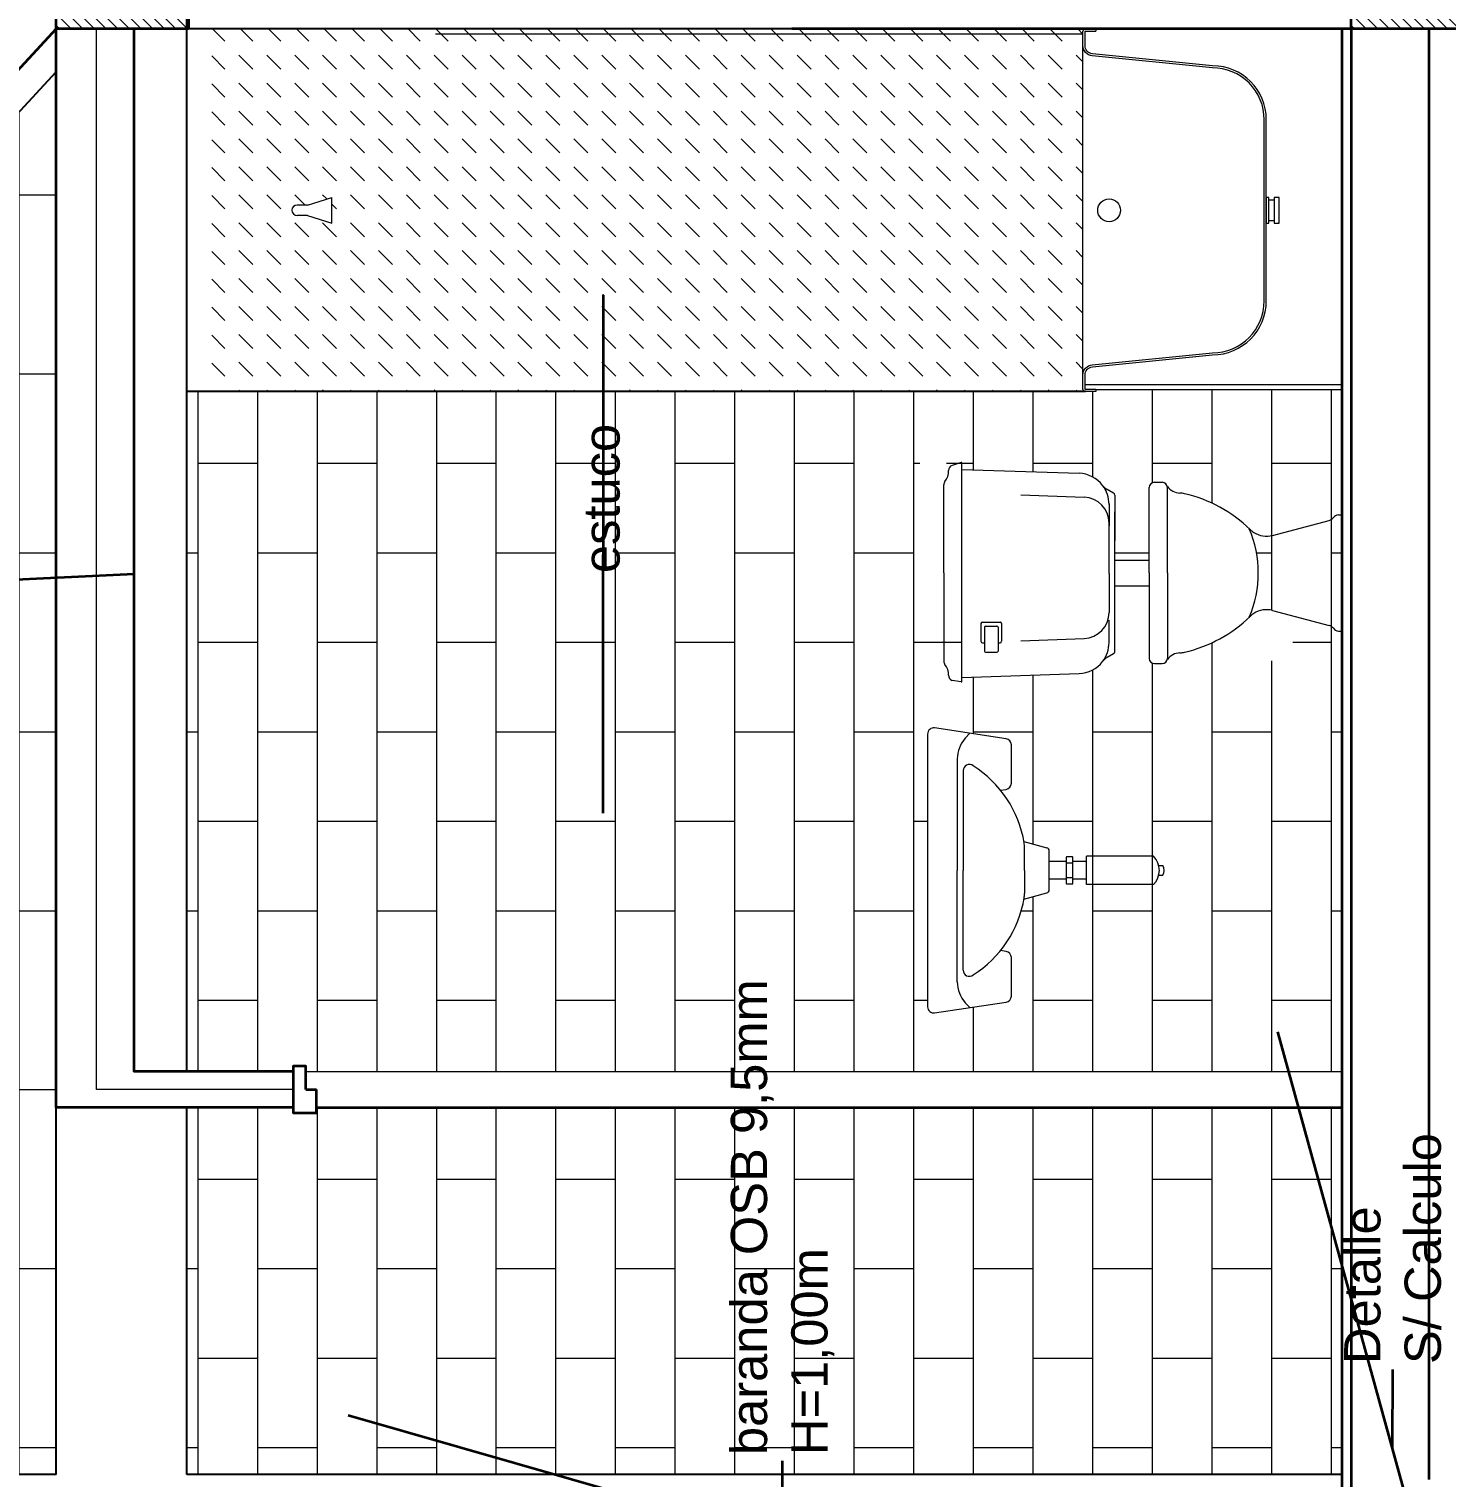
# Model space of a CAD drawing. Header units: metres. Extents: x 45 to 666, y -23 to 325.
# Drawn here: x 626.38 to 629.116, y 47.269 to 50.064 of the extents above; entities that cross this region are included whole.
import ezdxf

# ---------------------------------------------------------------- set-up
doc = ezdxf.new("R2010")
doc.units = ezdxf.units.M
doc.header["$LTSCALE"] = 5
doc.header["$MEASUREMENT"] = 0
doc.linetypes.add('HIDDEN', pattern=[0.375, 0.25, -0.125])
doc.layers.get('0').update_dxf_attribs({"color": 30})
doc.layers.get('DEFPOINTS').update_dxf_attribs({"color": 210})
for name, color, linetype, lineweight in [('A-ANNO-DIMS', 3, 'Continuous', 18), ('A-ANNO-NOTE', 7, 'Continuous', 35), ('A-ELEV-MBE1', 7, 'Continuous', 35), ('A-ELEV-MBE2', 4, 'Continuous', 25), ('A-ELEV-PATT', 8, 'Continuous', 18), ('A-FLOR-OVHD', 3, 'HIDDEN', 18), ('A-FURN', 8, 'Continuous', 18), ('A-GLAZ-FULL', 4, 'Continuous', 25), ('A-WALL-BATT', 8, 'BATTING', 18), ('A-WALL-FULL', 7, 'Continuous', 35), ('A-WALL-FULL-EXTR', 7, 'Continuous', 35), ('A-WALL-PATT', 8, 'Continuous', 18)]:
    doc.layers.add(name, color=color, linetype=linetype, lineweight=lineweight)
doc.styles.add('E-ARIAL', font='arial.ttf')
doc.styles.add('E-ROMANS', font='romans.shx', dxfattribs={"width": 0.8})
doc.linetypes.add('BATTING', pattern='A,0.0001,-0.1,[134,ltypeshp.shx,S=0.1,R=0,X=-0.1,Y=0],-0.2,[134,ltypeshp.shx,S=0.1,R=180,X=0.1,Y=0],-0.1', length=0.4001)
doc.dimstyles.new('E-0050_TICK_18', dxfattribs={"dimscale": 0.001, "dimtxt": 90, "dimasz": 90, "dimexe": 45, "dimexo": 30, "dimgap": 45, "dimtad": 0, "dimzin": 0, "dimdsep": 46, "dimtxsty": 'E-ROMANS', "dimblk": 'OBLIQUE', "dimcen": 45, "dimclrd": 256, "dimclre": 256, "dimclrt": 256, "dimadec": 0, "dimazin": 0, "dimtfac": 1, "dimtmove": 1, "dimatfit": 3, "dimldrblk": 'OPEN90', "dimfxl": 1, "dimtfill": 1, "dimtolj": 1, "dimtzin": 0, "dimarcsym": 0})
doc.dimstyles.new('E-0200_TICK_12', dxfattribs={"dimscale": 0.001, "dimtxt": 240, "dimasz": 240, "dimexe": 120, "dimexo": 80, "dimgap": 120, "dimtad": 0, "dimzin": 0, "dimdsep": 46, "dimtxsty": 'E-ROMANS', "dimblk": 'OBLIQUE', "dimcen": 120, "dimclrd": 256, "dimclre": 256, "dimclrt": 256, "dimadec": 0, "dimazin": 0, "dimtfac": 1, "dimtmove": 1, "dimatfit": 3, "dimldrblk": 'OPEN90', "dimfxl": 1, "dimtfill": 1, "dimtolj": 1, "dimtzin": 0, "dimlwd": -1, "dimarcsym": 0})

# ---------------------------------------------------------------- blocks, each defined once
blk = doc.blocks.new('WC-ELEV-FR')
for p, q in [((-0.7349807969731046, 0.2131457288123784), (-0.7527082729866379, 0.2074679541692603)), ((-0.733656472650182, -0.2091748598474226), (-0.733656472650182, 0.2121997828653548)), ((-0.733656472650182, -0.2019875384903571), (-0.733656472650182, 0.2050124615088862)), ((-0.733656472650182, 0.2000124615078676), (-0.5076237419052632, 0.1923503350408282)), ((-0.7686564726463985, 0), (-0.7686564726463985, 0.1702275926836592)), ((-0.3620000000009895, 0.1749999999992724), (-0.3470000000015716, 0.1749999999992724)), ((-0.619656472648785, 0.1510124615087989), (-0.4977348165411968, 0.1463231670422829)), ((-0.4411723173543578, 0.1543077757633), (-0.4532040771955508, 0.1611957987042842)), ((-0.4386564726446522, 0.1499685393682739), (-0.4386564726446522, 0.06289719236883684)), ((-0.3720000000030268, 0), (-0.3720000000030268, 0.1650000000008731)), ((-0.3369999999995343, 0), (-0.3369999999995343, 0.1650000000008731)), ((-0.4496564726505312, 0.1343598551975447), (-0.4496564726505312, 0.09098753849320929)), ((-0.4386564726446522, -0.0648722693513264), (-0.4386564726446522, 0.1176783753071504)), ((-0.006902026529132854, 0.1124999999992724), (0, 0.1124999999992724)), ((0, 0.1124999999992724), (0, -0.1124999999992724)), ((-0.4496564726505312, -0.0009875384930637665), (-0.4496564726505312, 0.09636010830945452)), ((-0.1338420529937139, 0.07235950790345669), (-0.0244626718267682, 0.1015605646171025)), ((-0.7686564726463985, 0), (-0.7686564726463985, -0.1702275926836592)), ((-0.4386564726446522, 0.02500000000145519), (-0.3720000000030268, 0.02500000000145519)), ((-0.3720000000030268, 0), (-0.3720000000030268, -0.1650000000008731)), ((-0.3369999999995343, 0), (-0.3369999999995343, -0.1650000000008731)), ((-0.4496564726505312, -0.0009875384930637665), (-0.4496564726505312, -0.07633518529473804)), ((-0.4386564726446522, -0.02500000000145519), (-0.3720000000030268, -0.02500000000145519)), ((-0.4386564726446522, -0.1519436163507635), (-0.4386564726446522, -0.0648722693513264)), ((-0.1338420529937139, -0.07235950790345669), (-0.0244626718267682, -0.1015605646171025)), ((-0.6969784796965541, -0.09780800668158918), (-0.6969784796965541, -0.1318080066848779)), ((-0.6939784796995809, -0.09480800668461598), (-0.6599784796999302, -0.09480800668461598)), ((-0.689978479698766, -0.1048080066830153), (-0.689978479698766, -0.1508080066814728)), ((-0.6879784796983586, -0.1028080066826078), (-0.6659784797011525, -0.1028080066826078)), ((-0.6639784797007451, -0.1048080066830153), (-0.6639784797007451, -0.1508080066814728)), ((-0.656978479702957, -0.09780800668158918), (-0.656978479702957, -0.1318080066848779)), ((-0.4496564726505312, -0.1343598551975447), (-0.4496564726505312, -0.09098753849320929)), ((-0.6939784796995809, -0.1348080066818511), (-0.689978479698766, -0.1348080066818511)), ((-0.6639784797007451, -0.1348080066818511), (-0.6599784796999302, -0.1348080066818511)), ((-0.619656472648785, -0.1309875384904444), (-0.4977348165411968, -0.1262982440275664)), ((-0.006902026529132854, -0.1124999999992724), (0, -0.1124999999992724)), ((-0.6879784796983586, -0.1528080066818802), (-0.6659784797011525, -0.1528080066818802)), ((-0.4411723173543578, -0.1562828527457896), (-0.4532040771955508, -0.1631708756904118)), ((-0.733656472650182, -0.2019875384903571), (-0.5076237419052632, -0.1943254120269557)), ((-0.3620000000009895, -0.1749999999992724), (-0.3470000000015716, -0.1749999999992724)), ((-0.7349807969731046, -0.2101208057944461), (-0.7527082729866379, -0.2074679541692603))]:
    blk.add_line(p, q)
for centre, radius, start, end in [((-0.7894046627770877, 0.1958117441026843), 0.03, 320.23771887775, 3.148197345738013), ((-0.749465029744897, 0.1980084947099385), 0.01, 108.9246444160513, 183.148197345738), ((-0.7346564726467477, 0.2121997828653548), 0.001, 0, 108.9246444160513), ((-0.7586564726443612, 0.1702275926836592), 0.01, 140.23771887775, 180), ((-0.5096564726482029, 0.1323847782150551), 0.06, 37.54648407477256, 88.0585136090858), ((-0.5096564726482029, 0.1323847782150551), 0.06, 0, 37.54648407477256), ((-0.4382991454549483, 0.1872312170780788), 0.03, 217.5464840747726, 240.2094349893767), ((-0.3620000000009895, 0.1650000000008731), 0.01, 90, 180), ((-0.3470000000015716, 0.1650000000008731), 0.01, 0, 90), ((-0.4996564726461656, 0.09636010830945452), 0.05, 0, 87.79740183823301), ((-0.4436564726493089, 0.1499685393682739), 0.005, 0, 60.20943498937668), ((-0.3114204377270653, 0.1859625934812357), 0.03180567591324478, 216.4625767724368, 267.4566357626084), ((-0.3150506057572784, 0.1042375025244837), 0.05, 76.81777795315121, 87.45663576260846), ((-0.3652431731243269, -0.1100586671964265), 0.2700957568359241, 45.94875922028158, 76.81777795315121), ((-0.00416074651730014, 0.0968987592641497), 0.01584024395836102, 99.96566207506353, 141.605016234563), ((-0.380102658578835, 0), 0.2186319384092, 337.0087269674057, 22.99127303259435), ((-0.1426801411726046, 0.1199999999989814), 0.05, 225.9487592202816, 236.3710829932891), ((-0.02833172097598435, 0.1160529922490241), 0.015, 284.9476630166399, 321.6050162345608), ((-0.1454492004268104, 0.1158367908028595), 0.045, 236.3710829932891, 284.9476630166399), ((-0.4996564726461656, -0.07633518529473804), 0.05, 272.2025981617653, 0), ((-0.1426801411726046, -0.1199999999989814), 0.05, 123.6289170067109, 134.0512407797184), ((-0.1454492004268104, -0.1158367908028595), 0.045, 75.05233698335806, 123.6289170067109), ((-0.6939784796995809, -0.09780800668158918), 0.003, 90, 180), ((-0.6879784796983586, -0.1048080066830153), 0.002, 90, 180), ((-0.6659784797011525, -0.1048080066830153), 0.002, 0, 90), ((-0.6599784796999302, -0.09780800668158918), 0.003, 0, 90), ((-0.3652431731243269, 0.1100586671964265), 0.2700957568359241, 283.1822220468488, 314.0512407797184), ((-0.02833172097598435, -0.1160529922490241), 0.015, 38.39498376544052, 75.05233698335806), ((-0.00416074651730014, -0.0968987592641497), 0.01584024395836102, 218.3949837654393, 260.0343379249348), ((-0.6939784796995809, -0.1318080066848779), 0.003, 180, 270), ((-0.6599784796999302, -0.1318080066848779), 0.003, 270, 0), ((-0.5096564726482029, -0.1343598551975447), 0.06, 322.4535159252275, 0), ((-0.6879784796983586, -0.1508080066814728), 0.002, 180, 270), ((-0.6659784797011525, -0.1508080066814728), 0.002, 270, 0), ((-0.4382991454549483, -0.1892062940642063), 0.03, 119.7905650106233, 142.4535159252274), ((-0.4436564726493089, -0.1519436163507635), 0.005, 299.7905650106233, 0), ((-0.3620000000009895, -0.1650000000008731), 0.01, 180, 270), ((-0.3470000000015716, -0.1650000000008731), 0.01, 270, 0), ((-0.3114204377270653, -0.1859625934812357), 0.03180567591324478, 92.54336423738992, 143.5374232275632), ((-0.3150506057572784, -0.1042375025244837), 0.05, 272.5433642373899, 283.1822220468488), ((-0.7586564726443612, -0.1702275926836592), 0.01, 180, 219.76228112225), ((-0.7894046627770877, -0.1958117441026843), 0.03, 356.851802654262, 39.76228112225001), ((-0.5096564726482029, -0.1343598551975447), 0.06, 271.9414863909142, 322.4535159252275), ((-0.749465029744897, -0.1980084947099385), 0.01, 176.851802654262, 251.0753555839487), ((-0.7346564726467477, -0.2091748598474226), 0.001, 251.0753555839487, 0)]:
    blk.add_arc(centre, radius, start, end)
blk = doc.blocks.new('TINA-CORTE TRANSV')
for p, q in [((-0.5000000000000853, -0.6680997512422948), (-0.5000000000000284, -0.03190024875814856)), ((-0.1409999999999911, -0.330000000000183), (-0.1309999999999434, -0.330000000000183)), ((-0.1409999999999911, -0.3700000000001467), (-0.1309999999999434, -0.3700000000001467))]:
    blk.add_line(p, q)
at = {"ltscale": 0.1}
for p, q in [((-1.997309357896285, -0.3400000000001455), (-1.950000000000017, -0.3251172979186947)), ((-1.950000000000017, -0.3748827020816066), (-1.950000000000017, -0.3251172979186947)), ((-1.997309357896285, -0.3400000000001455), (-2.017235829963141, -0.3400000000001455)), ((-1.997309357896285, -0.3600000000001558), (-2.017235829963141, -0.3600000000001558)), ((-1.997309357896285, -0.3600000000001558), (-1.950000000000017, -0.3748827020816066))]:
    blk.add_line(p, q, dxfattribs=at)
for points in [[(-0.4750000000000512, -0.7000000000000739), (-0.4950000000000898, -0.7000000000000739, -0.4142135623732615), (-0.5000000000000853, -0.6950000000000784), (-0.5000000000000853, -0.6680997512422948, -0.3853135861199752), (-0.4819900743804908, -0.6481990074380803), (-0.25, -0.6250000000001421, 0.414213562373095), (-0.1500000000000057, -0.5250000000001194), (-0.1500000000000341, -0.1750000000002103, 0.4142135623732686), (-0.2500000000000853, -0.07500000000018758), (-0.481990074380434, -0.05180099256224935, -0.3853135861203281), (-0.5000000000000284, -0.03190024875803488), (-0.5000000000000284, -0.005000000000023874, -0.414213562373095), (-0.495000000000033, -2.842170943040401e-14), (-0.4750000000000227, -2.842170943040401e-14)], [(-0.4750000000000512, -0.6960000000001685), (-0.4950000000000614, -0.6960000000001685, -0.4142135623841501), (-0.4960000000002083, -0.6949999999999648), (-0.4960000000000662, -0.6680997512422948, -0.3853135861185397), (-0.4815920595044076, -0.6521791561989687), (-0.2497985463816974, -0.6289998048867176, 0.4136463257675917), (-0.146000000000015, -0.5250000000001194), (-0.146000000000015, -0.1750000000002103, 0.4136463257698497), (-0.2497985463824648, -0.07100019511361211), (-0.4815920595043508, -0.04782084380147467, -0.3853135861213182), (-0.4959999999999809, -0.03190024875803488), (-0.4960000000000093, -0.005000000000137561, -0.414213562367501), (-0.495000000000033, -0.004000000000161208), (-0.4750000000000227, -0.003999999999933834)]]:
    blk.add_lwpolyline(points, format="xyb")
for points in [[(-0.4750000000000227, -2.842170943040401e-14), (-0.4750000000000227, -0.003999999999933834)], [(-0.4960000000001514, -0.6860000000001776), (-2.842170943040401e-14, -0.6860000000001776)], [(-0.4750000000000512, -0.6960000000001685), (-2.842170943040401e-14, -0.6960000000001685)], [(-0.4750000000000512, -0.6960000000001685), (-0.4750000000000512, -0.7000000000000739)]]:
    blk.add_lwpolyline(points)
for points in [[(-0.1409999999999911, -0.3750000000001421), (-0.1409999999999911, -0.3250000000001876), (-0.146000000000015, -0.3250000000001876), (-0.146000000000015, -0.3750000000001421)], [(-0.1209999999998956, -0.3750000000001421), (-0.1209999999998956, -0.3250000000001876), (-0.1309999999999434, -0.3250000000001876), (-0.1309999999999434, -0.3750000000001421)]]:
    blk.add_lwpolyline(points, close=True)
blk.add_circle((-0.4494541519231348, -0.3500000000001648), 0.02196894724522735)
blk.add_arc((-2.01723582996317, -0.3500000000001364), 0.01000000000000001, 90, 270, dxfattribs=at)
blk = doc.blocks.new('_Oblique')
at = {"color": 0, "linetype": 'ByBlock', "lineweight": -2}
blk.add_line((-0.5, -0.5), (0.5, 0.5), dxfattribs=at)
blk = doc.blocks.new('*D592')
at = {"layer": 'A-ANNO-DIMS', "lineweight": -2, "transparency": 16777216}
for p, q in [((623.432925591234, 47.42649542217545), (623.432925591234, 51.54701347637889)), ((626.432925591234, 50.24420519101443), (626.432925591234, 51.54701347637889)), ((623.432925591234, 51.50201347637889), (624.7782113055198, 51.50201347637889)), ((626.432925591234, 51.50201347637889), (625.0876398769483, 51.50201347637889))]:
    blk.add_line(p, q, dxfattribs=at)
at = {"layer": 'DEFPOINTS', "color": 0, "transparency": 16777216}
for p in [(623.432925591234, 51.50201347637889), (626.432925591234, 50.21420519101443), (623.432925591234, 47.39649542217545)]:
    blk.add_point(p, dxfattribs=at)
at = {"layer": 'A-ANNO-DIMS', "lineweight": -2, "transparency": 16777216, "xscale": 0.09, "yscale": 0.09, "zscale": 0.09, "rotation": 180}
blk.add_blockref('_Oblique', (623.432925591234, 51.50201347637889), dxfattribs=at)
at = {"layer": 'A-ANNO-DIMS', "lineweight": -2, "transparency": 16777216, "xscale": 0.09, "yscale": 0.09, "zscale": 0.09}
blk.add_blockref('_Oblique', (626.432925591234, 51.50201347637889), dxfattribs=at)
at = {"layer": 'A-ANNO-DIMS', "transparency": 16777216, "insert": (624.932925591234, 51.50201347637889), "char_height": 0.09, "attachment_point": 5, "style": 'E-ROMANS', "bg_fill": 3, "box_fill_scale": 1.25, "bg_fill_color": 256, "bg_fill_true_color": 13158600, "bg_fill_transparency": 0}
blk.add_mtext('\\A1;3.00', dxfattribs=at)
blk = doc.blocks.new('_Open90')
at = {"color": 0, "linetype": 'ByBlock', "lineweight": -2}
for p, q in [((-0.5, 0.5), (0, 0)), ((0, 0), (-1, 0)), ((0, 0), (-0.5, -0.5))]:
    blk.add_line(p, q, dxfattribs=at)
blk = doc.blocks.new('LO-ELEV-FR')
for p, q in [((0.07290424032160558, 0.2552792234881593), (0.08154349716465958, 0.2647595320781164)), ((0.05735997064059006, 0.2151439013352245), (0.05735997064059006, 0)), ((0.06870116786990366, 0.1925230704141399), (0.06870116786990366, 0)), ((0.1861308911912829, 0.05559960445989987), (0.2304855200543727, 0.04353825801499056)), ((0.1870670925865738, 0), (0.1870670925865738, 0.04484034904001533)), ((0.2348806401901129, -0.03778837109766187), (0.2348806401901129, 0.03778837109766187)), ((0.05735997064059006, -0.2151999652982326), (0.05735997064059006, 0)), ((0.06870116786990366, -0.1925791343771479), (0.06870116786990366, 0)), ((0.1870670925865738, 0), (0.1870670925865738, -0.0448403490422038)), ((0.2678218597487216, 0.01689331559285279), (0.2349022495914426, 0.01689331559285279)), ((0.2678218597487216, 0.01455983433106667), (0.2805710558992587, 0.01455983433106667)), ((0.3065703038104459, 0.01689331559285279), (0.2805710558992587, 0.01689331559285279)), ((0.3068139031865087, -0.0273976936235556), (0.3068139031865087, 0.02724487511702023)), ((0.4363553754689633, 0.02724487511702023), (0.3068139031865087, 0.02724487511702023)), ((0.4463716800336215, 0.00915044606327342), (0.4539500024535243, 0.00915044606327342)), ((0.2678218597487216, -0.01712380778701572), (0.2348806401901129, -0.01712380778701572)), ((0.2678218597487216, -0.01359603202669746), (0.2805710558992587, -0.01359603202669746)), ((0.3065703038104459, -0.01712380778701572), (0.2805710558992587, -0.01712380778701572)), ((0.4363553754689633, -0.0273976936235556), (0.3068139031865087, -0.0273976936235556)), ((0.4463716800336215, -0.009303264569780367), (0.4539500024535243, -0.009303264569780367)), ((0.1861308911912829, -0.05559960445989987), (0.2304855200543727, -0.04353825801499056)), ((0.07290424032160558, -0.2553352874511674), (0.08154349716465958, -0.2648155960411245))]:
    blk.add_line(p, q)
blk.add_lwpolyline([(0.1407764220591736, 0.1548383748471096), (0.1516093906210756, 0.1564718740839197, 0.3710276881170136), (0.1617498343087505, 0.1682560276889689), (0.1617498343044019, 0.2424101688697107, 0.3710276881170091), (0.1516093906210756, 0.2541943224747598), (0.01369429982705128, 0.2749904869121593, 0.458759744485412), (0, 0.2632063333071102), (0, 0), (0, -0.2632623972701182, 0.458759744485412), (0.01369429982705128, -0.2750465508751674), (0.1516093906210756, -0.2542503864377679, 0.3710276881170091), (0.1617498343044019, -0.2424662328327187), (0.1617498343087505, -0.1683120916519769, 0.3710276881170136), (0.1516093906210756, -0.1565279380469278), (0.1407605835632264, -0.1548920505292948)], format="xyb")
blk.add_lwpolyline([(0.2687752494910569, -0.0260995086391631), (0.2796176661613003, -0.0260995086391631, 0.4142135623730992), (0.2805710559036072, -0.0251461188990163), (0.2805710559036072, 0.02499330039250935, 0.4142135623730951), (0.2796176661613003, 0.02594669013265616), (0.2687752494910569, 0.02594669013265616, 0.4142135623730938), (0.2678218597487216, 0.02499330039250935), (0.2678218597487216, -0.0251461188990163, 0.4142135623730951)], format="xyb", close=True)
for centre, radius, start, end in [((0.1169468294143883, 0.2151439013352245), 0.05958685877465811, 137.6575776511887, 180), ((0.08061853962726673, 0.1925230704141399), 0.01191737175493162, 51.10479705191452, 180), ((-0.0290166831082268, 0.0174040906453925), 0.2184442286635785, 9.398922269887457, 57.57830022797931), ((0.1274802338127756, 0.04484034904001533), 0.05958685877465811, 0, 7.94602932761225), ((0.2289219543114598, 0.03778837109766187), 0.005958685877465812, 0, 74.78741713145726), ((0.4083514664566223, -7.640925434770907e-05), 0.03912379710069025, 315.7069026605264, 44.29309733947355), ((0.4409549339380021, -7.640925434770907e-05), 0.01593758654284548, 324.6242026498575, 35.37579735014251), ((-0.02912716864627773, -0.01740051735725245), 0.2185538149856852, 302.4377672920173, 350.604883694484), ((0.1274802338127756, -0.0448403490422038), 0.05958685877465811, 352.0539706723878, 0), ((0.2289219543114598, -0.03778837109766187), 0.005958685877465812, 285.2125828685412, 0), ((0.08061853962726673, -0.1925791343771479), 0.01191737175493162, 180, 308.8952029480855), ((0.1169468294143883, -0.2151999652982326), 0.05958685877465811, 180, 222.3424223488113)]:
    blk.add_arc(centre, radius, start, end)

msp = doc.modelspace()

# ---------------------------------------------------------------- hatches: boundary and pattern name
at = {"layer": 'A-ELEV-PATT'}
h = msp.add_hatch(dxfattribs=at)
h.set_pattern_fill('DASH', color=256, scale=0.012, angle=44.99999999999997, style=0)
h.set_pattern_definition([(134.9999999999999, (524.8145778607502, -0.3388329281652034), (-0.05388153672641492, 4.30596502892825e-17), [0.0381, -0.0381])])
h.paths.add_polyline_path([(626.7329255912341, 50.06420519101442), (626.7329255912341, 49.36420519101438), (628.4149255912339, 49.36420519101435), (628.4149255912339, 49.39610543977213), (628.414925591234, 50.03230494225627), (628.414925591234, 50.06420519101439)])
h.paths.add_polyline_path([(626.9649255912341, 49.73908789309573), (626.9649255912341, 49.68932248893285), (626.9176162333378, 49.70420519101427), (626.8976897612708, 49.70420519101427, -1), (626.8976897612708, 49.72420519101428), (626.9176162333379, 49.72420519101428)], flags=16)
h = msp.add_hatch(dxfattribs=at)
h.set_pattern_fill('AR-BRSTD', color=256, scale=0.0017, style=0)
h.set_pattern_definition([(90.00000000000124, (0, 0), (-0.11516106, -2.473325182543993e-15), []), (180.0000000000012, (0, 0), (-0.1151610599999963, -0.1727200000000025), [0.11516106, -0.11516106])])
h.paths.add_polyline_path([(631.3685199637931, 49.33420519101606), (631.3685199637929, 48.66420519101604), (631.4329255912343, 48.66420519101604), (631.4329255912342, 49.33420519101605)], flags=17)
h.paths.add_polyline_path([(631.3685199637931, 48.63420519101605), (631.368519963793, 47.89420519101608), (631.432925591234, 47.89420519101608), (631.4329255912339, 48.63420519101602)], flags=17)
h.paths.add_polyline_path([(626.9349255912341, 47.98220519101448), (626.9349255912339, 47.97220519101444), (626.889925591234, 47.97220519101442), (626.889925591234, 47.98220519101448), (626.684925591234, 47.98220519101447), (626.684925591234, 47.88920519101445), (628.9149255912339, 47.88920519101447), (628.914925591234, 47.98220519101452)])
h.paths.add_polyline_path([(626.6849255912343, 49.36420519101441), (626.6849255912342, 48.05220519101439), (626.8899255912341, 48.05220519101442), (626.889925591234, 48.06220519101447), (626.914925591234, 48.06220519096262), (626.9149255912341, 48.05220519101442), (628.9149255912341, 48.05220519101446), (628.9149255912341, 48.90170519101598), (628.9080235647048, 48.90170519101598, -0.1837118492831957), (628.8983500877974, 48.90746838624919, 0.1631764048777167), (628.8903583026428, 48.91267215223793, -0.001802961640025391), (628.8904629194031, 48.91264462639921), (628.7810835382402, 48.94184568311179, 0.2125617467533029), (628.7449324221352, 48.93608568539882, -0.2125617467724382), (628.7810835382434, 48.94184568311095), (628.8904629194071, 48.91264462639815, -0.1613259808456599), (628.8983500877932, 48.9074683862515, 0.183711849141872), (628.9080235646898, 48.90170519101598), (628.9149255912341, 48.90170519101598), (628.9149255912341, 49.12670519101452), (628.9080235647048, 49.12670519101452, 0.1854764050012435), (628.8982832265802, 49.1208570286323, -0.1854764047779408), (628.9080235646899, 49.12670519101452), (628.914925591234, 49.12670519101451), (628.9149255912341, 49.36820519101426), (628.4399255912339, 49.36820519101425), (628.4399255912339, 49.36420519101435), (628.4199255912339, 49.36420519101435)])
h.paths.add_polyline_path([(628.5688755936898, 48.43080040413039, 0.3189080054269862), (628.5688755936875, 48.4492541147643), (628.5612972712687, 48.4492541147643, -0.1196055952407635), (628.5612972712693, 48.43080040413125)], flags=16)
h.paths.add_polyline_path([(628.1149255912339, 48.44010366870103), (628.1149255912339, 48.70331000200814, -0.4587597444854119), (628.128619891061, 48.71509415561319), (628.266534981855, 48.69429799117579, -0.3710276881170091), (628.2766754255383, 48.68251383757074), (628.2766754255426, 48.60835969639, -0.3710276881170136), (628.266534981855, 48.59657554278495), (628.2557020132931, 48.59494204354814, -0.1268266999545168), (628.3009844459332, 48.49572286203156), (628.3454111112883, 48.48364192671602, -0.3384201335151797), (628.349806231424, 48.47789203979869), (628.349806231424, 48.45699698429387), (628.3827474509825, 48.45699698429387), (628.3827474509828, 48.4660503588337), (628.3954966471375, 48.46605035883368), (628.3954966471375, 48.45699698429389), (628.4217394944204, 48.45699698429389), (628.4217394944205, 48.42297986091401), (628.3954966471374, 48.422979860914), (628.3954966471376, 48.41400416006187), (628.3827474509825, 48.41400416006186), (628.3827474509824, 48.422979860914), (628.349806231424, 48.422979860914), (628.349806231424, 48.40231529760337, -0.3384201335151805), (628.3454111112883, 48.39656541068604), (628.3009846368778, 48.38448452729404, -0.126827683681375), (628.2556861747971, 48.28521161817174), (628.266534981855, 48.2835757306541, -0.3710276881170136), (628.2766754255426, 48.27179157704905), (628.2766754255383, 48.19763743586831, -0.3710276881170091), (628.266534981855, 48.18585328226326), (628.128619891061, 48.16505711782586, -0.4587597444854119), (628.1149255912339, 48.17684127143091)], flags=16)
h.paths.add_polyline_path([(628.1722855618746, 48.22490370340281), (628.1722855618746, 48.44010366870103), (628.1722855618746, 48.65524757003625, -0.1868848966564153), (628.1878298315519, 48.69538289218914, 0.1868848966563228), (628.1722855618746, 48.65524757003627), (628.1722855618746, 48.44010366870103), (628.1722855618746, 48.22490370340279, 0.1873085368859194), (628.1878956020568, 48.18469632640301, -0.1873085368859811)], flags=0)
h.paths.add_polyline_path([(628.1836267591038, 48.24752453432389), (628.1836267591038, 48.44010366870103), (628.1836267591038, 48.63262673911517, -0.630313895139845), (628.2030270235304, 48.64190197856472, 0.6303138951396366), (628.1836267591038, 48.63262673911517), (628.1836267591038, 48.44010366870103), (628.1836267591038, 48.24752453432388, 0.6386689450945244), (628.2032458859711, 48.23843021094217, -0.6386689450947343)], flags=0)
h.paths.add_polyline_path([(628.3014205740462, 48.38702601796707, 0.03468499277042952), (628.3019926838206, 48.39526331965882), (628.3019926838206, 48.44010366870103), (628.3019926838206, 48.48494401774104, 0.03470229735520682), (628.3014200044183, 48.49318539940514, -0.03470229735520682), (628.3019926838206, 48.48494401774104), (628.3019926838206, 48.44010366870103), (628.3019926838206, 48.39526331965882, -0.03468499277042952)], flags=0)
h.paths.add_polyline_path([(628.180302321757, 48.80403088254511), (628.1799447942702, 48.80408438521937, 0.0911276546744933)], flags=16)
h.paths.add_polyline_path([(628.155475653231, 48.81674588395696, 0.1573466143468252), (628.1507889319168, 48.83456527430315, -0.1573466143434722), (628.1554756532313, 48.81674588395744, 0.3356803113865404), (628.1622173182473, 48.80673723684599), (628.1803023217574, 48.8040308825451, 10.97361719627532), (628.17994479427, 48.80408438521943), (628.1622173182473, 48.80673723684599, -0.3356803113794138)], flags=16)
h.paths.add_polyline_path([(628.155475653231, 48.81674588395696, 0.1303834456761403), (628.1523535534491, 48.83181023624618, -0.1303834456720916), (628.1554756532312, 48.81674588395748, 0.3513689142955857), (628.1627531057202, 48.80657018690368, -0.3513689142851593)], flags=0)
h.paths.add_polyline_path([(628.6020937606348, 49.16839343964867, -0.2262496486148124), (628.5779255912345, 49.18126574719232), (628.5779255912345, 49.01420519101521), (628.5779255912345, 48.84714463483811, -0.2262496486107132), (628.6020937606347, 48.86001694238101, 0.04642369284030927), (628.6112715064872, 48.86128381735401, 3.038861123517114e-05), (628.611277424144, 48.86128520301146, 0.1336865116768267), (628.736083330317, 48.9287992379118, 0.2033996474015999), (628.736083330317, 49.09961114411882, 0.133686511680053), (628.6112774241419, 49.16712517902233, 0.04702395610387934), (628.6019801535995, 49.16839835655377, -0.0005685671200318658)], flags=16)
h.paths.add_polyline_path([(628.7374806541956, 49.09826901191278), (628.7374801054631, 49.09826954276679, 3.817437996602957e-06)], flags=16)
h.paths.add_polyline_path([(628.8978050100388, 49.12029272568245, 0.005757754005661061), (628.8980315286746, 49.12055354674618, 30.54039020944072), (628.8966666616296, 49.11914337899317, 0.006966949797012037), (628.8969724507062, 49.1194283601872, 63.20940486116329), (628.8962668647109, 49.11879375225724, 0.03584174906991051)], flags=16)
h.paths.add_polyline_path([(628.7374806551006, 48.93014137099318, 1412580.642645826), (628.7374807568611, 48.93014146943637, 0.01027162747466399), (628.7360340647886, 48.92868323595017, 0.0001441120060684542), (628.7360833303171, 48.92879923791164, 0.001793334870013594)], flags=17)
h.paths.add_polyline_path([(628.4617215140385, 48.8510343153248, 0.1031338858538251), (628.4525594661386, 48.84290924287139, -0.1031338858538251), (628.4617215140385, 48.8510343153248), (628.4737532738797, 48.85792233826942, 0.2689288750225202), (628.4762691185847, 48.86226157466197, -0.2689288752769895), (628.4737532738756, 48.85792233826704)], flags=0)
h.paths.add_polyline_path([(628.1485820710575, 49.19082882155367, 0.1874364198299458), (628.1554875688607, 49.21143131233278, 235.5027719260604), (628.1555072683167, 49.21092215432351, 132.5506666107844), (628.1555209284569, 49.21001699472252, 605077.5283773105), (628.1555209284566, 49.21001679640082, 1.155980910999262e-06), (628.1555209284569, 49.21001693511853, 0.01373746636592835), (628.1554756532312, 49.21166449807342, -0.3470351496421558), (628.1626046963144, 49.22179721503877), (628.1799447942609, 49.22735091982759, -0.5146178950293949), (628.1812691185838, 49.22640497388056), (628.1812691185838, 49.21421765252308), (628.4073018493287, 49.20655552605604, -0.2240397835619984), (628.4528406700463, 49.18315426180705, 0.1063172307197582), (628.462459803402, 49.17499200899327, -0.007033683289766106), (628.4617215140456, 49.17540098971536), (628.4762691185894, 49.1670726790479), (628.4762691185894, 49.07710238338404), (628.4762691185895, 49.03920519101667), (628.542925591231, 49.03920519101667), (628.542925591231, 49.17920519101608, -0.4142135623262697), (628.552925591231, 49.18920519101448), (628.5679255912324, 49.18920519101448, -0.3420888769599402), (628.577608856294, 49.18170206460896, 0.004238001895906438), (628.5779255912344, 49.18126574719221), (628.5779255912344, 49.01420519101525), (628.5779255912344, 48.84714463483815, -0.2262496486107132), (628.6020937606346, 48.86001694238105, 0.04642369284030927), (628.6112715064871, 48.86128381735405, -0.04642369283721108), (628.6020937606351, 48.86001694238226, 0.2307088648812566), (628.5776088562945, 48.84670831742215, -0.3420888769908814), (628.5679255912324, 48.83920519101594), (628.552925591233, 48.83920519101594, -0.4142135623862062), (628.542925591231, 48.84920519101433), (628.542925591231, 48.98920519101376), (628.4762691185895, 48.98920519101376), (628.4762691185894, 48.94933292166388), (628.4762691185894, 48.85936262600082), (628.4617215140383, 48.85103431532484, 0.09719400622044866), (628.4529873987883, 48.84347037381084, 0.000711908779176019), (628.4529348946869, 48.84340298364004, 761.6588788405263), (628.453031873543, 48.84352714999893, 986.8908663741083), (628.4531071645907, 48.8436226294555, 2473.888039383269), (628.45313730781, 48.84366063313718, 57.72564769219672), (628.4544856356973, 48.84524203230444, 0.02133944915145728), (628.4528406700487, 48.84328104323944, 0.1653090288457355), (628.4652691185858, 48.87984533581309, -0.1653090288430958), (628.4528406700463, 48.84328104324087, -0.2240397835700434), (628.4073018493287, 48.81987977898825), (628.1812691185838, 48.81221765252484), (628.1812691185838, 49.21921765252409), (628.1812691185838, 49.22640497388056, 0.5018214386083318), (628.1799835319819, 49.22736332678554), (628.1622173182474, 49.22167314518447, 0.3204656376826538), (628.1554605614891, 49.21221366453171), (628.1554605614891, 49.21221364514289, 684829.7972716966), (628.1554605614891, 49.21221370355156), (628.1554605614891, 49.21221368572466, 0.01373746637310386), (628.1554756532312, 49.21166449807275, -0.1894512710278174), (628.1485820710532, 49.19082882155361, 0.1752576822643714), (628.1462691185897, 49.18443278370414, -0.175257682306275)], flags=16)
h.paths.add_polyline_path([(628.1462691185876, 48.84397759833155), (628.1462691185876, 49.01420519101521), (628.1462691185876, 49.18443278369887, -0.1752576824611977), (628.1485820710575, 49.19082882155367, 0.1752576824611977), (628.1462691185876, 49.18443278369887), (628.1462691185876, 49.01420519101521), (628.1462691185876, 48.84397759833155, 0.1809476281360621), (628.1487250264006, 48.83741355437662, -0.1809476281360621)], flags=16)
h.paths.add_polyline_path([(628.5429255912309, 49.17920519101612, -0.4142135623262697), (628.5529255912309, 49.18920519101452), (628.5679255912323, 49.18920519101452, -0.4142135623262695), (628.5779255912323, 49.17920519101612, 0.4142135623262695), (628.5679255912323, 49.18920519101452), (628.5529255912329, 49.18920519101452, 0.4142135623862062)], flags=0)
h.paths.add_polyline_path([(628.4528406700462, 49.1831542618071, 0.08945931777634479), (628.4607264775774, 49.17599645897402, 225.022220751065), (628.4602767952604, 49.17628309960467, 0.006056598208729806), (628.4608908997382, 49.17589443105938, 0.007970652273078532), (628.4617130859958, 49.17540581647531, 8.093613449575358e-05), (628.4617215140383, 49.17540098971953), (628.4762691185891, 49.16707267904803), (628.4762691185892, 49.07710238338409), (628.4762691185892, 49.03920519101671), (628.5429255912309, 49.03920519101671), (628.5429255912309, 49.01420519101525), (628.5429255912309, 48.84920519101438, 0.4142132714111085), (628.5529255812968, 48.83920519101438, -0.4142132714111082), (628.5429255912309, 48.84920519101438), (628.5429255912309, 48.9892051910138), (628.4762691185892, 48.9892051910138), (628.4762691185892, 48.94933292166392), (628.4762691185892, 48.86226157466449, -0.2689288754918953), (628.4737532738743, 48.85792233826891, 0.2689288754903715), (628.4762691185892, 48.86226157466446), (628.4762691185892, 48.94933292166392), (628.4762691185892, 49.1318835663224), (628.4762691185892, 49.16417373038352, 0.2687369453290897), (628.4737563800275, 49.1685111870709, 0.000178996230263693), (628.4737532738377, 49.1685129668025), (628.4617215140383, 49.17540098971953, -0.09920935839369358), (628.4528406700491, 49.18315426180348, -0.1653090288386025), (628.4652691185835, 49.14658996923057), (628.4652691185835, 49.10519272950842), (628.4652691185835, 49.01321765252214), (628.4652691185835, 48.93787000572047, -0.4029982895550291), (628.4171907746929, 48.88790694698891, 0.4029982895550291), (628.4652691185835, 48.93787000572047), (628.4652691185835, 49.01321765252214), (628.4652691185835, 49.11056529932466, 0.4031818663377486), (628.4171592140444, 49.16052956194471, -0.403181866337542), (628.4652691185835, 49.1105652993247), (628.4652691185835, 49.1465899692303, 0.1654081306861088), (628.4528265579298, 49.18317261488423, -9.646416266841406e-05)], flags=0)
h.paths.add_polyline_path([(628.1812691185837, 49.22640497388061, 0.5018214386083318), (628.1799835319817, 49.22736332678559), (628.1799447943392, 49.22735091985273, -0.5146178682408933), (628.1812691185837, 49.22640497388061), (628.1812691185837, 49.21421765252312), (628.4073018493286, 49.20655552605608, -0.2240397835619984), (628.4528406700462, 49.1831542618071, 0.2240397835619984), (628.4073018493286, 49.20655552605608), (628.1812691185837, 49.21421765252312), (628.1812691185837, 48.81221765252489), (628.4073018493286, 48.81987977898829, 0.214044019604737), (628.4514113792281, 48.84149312880407, -0.214044019604737), (628.4073018493286, 48.81987977898829), (628.1812691185837, 48.81221765252489), (628.1812691185837, 49.21921765252414)], flags=0)
h.paths.add_polyline_path([(628.2249471115352, 48.87939718433336), (628.2179471115373, 48.87939718433336), (628.2179471115375, 48.91939718433059), (628.257947111531, 48.91939718433059), (628.257947111531, 48.87939718433336), (628.2509471115333, 48.87939718433336), (628.2509471115334, 48.86139718433333), (628.2249471115352, 48.86139718433333)], flags=0)
h.paths.add_polyline_path([(628.2249471115357, 48.86339718433373, 0.312633420527981), (628.2262448646525, 48.86152452597859, -0.312633420527981)], flags=0)
h.paths.add_polyline_path([(628.2179471115344, 48.88239718433033, 0.3126334205229777), (628.2198937412096, 48.87958819679763, 0.08993396314803215), (628.2209471115342, 48.87939718433037, -0.4142135623467341)], flags=0)
h.paths.add_polyline_path([(628.2489471115329, 48.86139718433373, 11.1192697932285), (628.2482448646497, 48.86152452597859, 74.5670633103244), (628.2481454738647, 48.86156486966397, 0.04188331313779219), (628.2484620472951, 48.86145689758039, 18.27396358299437), (628.2480526843417, 48.86160832995179, 0.0128099924945905), (628.2481454738648, 48.86156486966392, 0.5408636542583796), (628.2509471115327, 48.86339718433377, -0.4142135623616488)], flags=0)
h.paths.add_polyline_path([(628.2209471115344, 48.91939718433362, 0.4142135623862757), (628.2179471115343, 48.9163971843336, -0.4142135623793385), (628.2209471115343, 48.91939718433366, 0.4142116226053595), (628.2179471115345, 48.91639720420186, -0.4142116226122965)], flags=0)
h.paths.add_polyline_path([(628.2249471115356, 48.90939718433224, -0.414213562426164), (628.2269471115355, 48.9113971843326), (628.2489471115329, 48.9113971843326, -0.414213562409515), (628.2509471115327, 48.90939718433224, 0.4326160500519582), (628.2488223549605, 48.91139328948915, -0.01560596925264192), (628.2489471115329, 48.9113971843326), (628.2269471115357, 48.9113971843326, 0.4142135624428129)], flags=0)
h.paths.add_polyline_path([(628.254947111534, 48.87939718433037, 0.4142135623862757), (628.2579471115341, 48.88239718433039, -0.4142135623793385), (628.2549471115341, 48.87939718433033, 0.4142116226053595), (628.2579471115339, 48.88239716446213, -0.4142116226122965)], flags=0)
h.paths.add_polyline_path([(628.2579471115341, 48.91639718433362, 0.4142135623772574), (628.2549471115341, 48.91939718433366, -0.4142135623619957), (628.257947111534, 48.91639718433366, 0.4142135623689329), (628.254947111534, 48.91939718433362, -0.4142135623841947)], flags=0)
h.paths.add_polyline_path([(628.4171907746928, 48.88790694698764, 0.4029982895626279), (628.4652691185834, 48.93787000572051), (628.4652691185834, 49.01321765252219), (628.4652691185834, 49.1105652993247, 0.4031818663377486), (628.4171592140443, 49.16052956194475, -0.4031818663377486), (628.4652691185834, 49.1105652993247), (628.4652691185834, 49.01321765252219), (628.4652691185834, 48.93787000572051, -0.4029982895626279)], flags=0)
h.paths.add_polyline_path([(626.9349255912341, 47.88920519101447), (626.9349255912341, 47.87920519101442), (626.889925591234, 47.87920519101439), (626.889925591234, 47.88920519101444), (626.6849255912341, 47.88920519101444), (626.6849255912341, 47.27420519101443), (628.914925591234, 47.27420519101443), (628.914925591234, 47.88920519101447)])
h.paths.add_polyline_path([(628.1707531048877, 47.00420519101445), (628.932925591234, 46.23225410026393), (628.932925591234, 47.00420519101453)])
h.paths.add_polyline_path([(629.1849255912341, 46.81877960504445), (629.1849255912341, 45.97702096294387), (630.1290608000306, 45.02077258439087), (630.5499059229, 45.43628669857168)])
h.paths.add_polyline_path([(629.212641600101, 47.00420519101442), (631.0787002357513, 45.11420519101443), (631.2369164814853, 45.11420519101449), (631.4329255912339, 45.11420519101449), (631.4329255912339, 47.00420519101442)])
h.paths.add_polyline_path([(627.7670198968927, 47.30152376754143), (627.7670198968927, 47.83872675464258), (627.9029465771372, 47.83872675464258), (627.9029465771372, 47.30152376754143)], flags=24)
h.paths.add_polyline_path([(629.3015887214285, 46.16682577174544), (629.3015887214285, 46.47141504533676), (629.4292058293714, 46.47141504533676), (629.4292058293714, 46.16682577174544)], flags=24)
h.paths.add_polyline_path([(630.2315116583577, 46.19245395716797), (630.2315116583577, 46.56737588520599), (630.3722991668437, 46.56737588520599), (630.3722991668437, 46.19245395716797)], flags=24)
h.paths.add_polyline_path([(627.7160473918011, 47.29402376754142), (627.7160473918011, 48.23412899496844), (627.9539190822288, 48.23412899496844), (627.9539190822288, 47.29402376754142)], flags=9)
h.paths.add_polyline_path([(627.4326925715544, 49.00066305193386), (627.4326925715544, 49.3195123391029), (627.5393558437879, 49.3195123391029), (627.5393558437879, 49.00066305193386)], flags=24)
h.paths.add_polyline_path([(631.4329255912339, 50.01420519101446), (629.184925591234, 50.01420519101444), (629.1849255912342, 47.27420519101439), (631.4329255912342, 47.27420519101446), (631.4329255912343, 47.86420519101609), (630.5999866269234, 47.86420519101603), (630.5999866269234, 47.99464168239945), (630.5920284150367, 47.99464168239945), (630.5920284150367, 47.86420519101603), (630.5420284150366, 47.86420519101603), (630.5420284150367, 48.01056804142497), (630.515941458515, 48.01056804142496), (630.5159414585148, 48.0496984762076), (630.5028979802541, 48.0496984762076), (630.5028979802543, 48.0366549979467), (630.4768110237325, 48.0366549979467), (630.4768110237325, 48.02361151968586), (630.4572458063411, 48.02361151968586), (630.4572458063411, 48.03665499794669), (630.4507240672106, 48.0366549979467), (630.4507240672106, 48.08882891099024), (630.5028979802541, 48.08882891099022), (630.5028979802541, 48.07578543272933), (630.5159414585149, 48.07578543272933), (630.5159414585149, 48.1475245631641), (630.4507240672107, 48.1475245631641), (630.4507240672107, 48.17547487372302), (630.3724631976454, 48.26491586751192), (630.3724631976454, 48.29100282403367), (630.3985501541672, 48.29100282403368), (630.3985501541672, 48.2763266206419), (630.4768110237324, 48.18665499794673), (630.5159414585149, 48.18665499794673), (630.5159414585149, 48.25839412838149), (630.502897980254, 48.2583941283815), (630.5028979802543, 48.24535065012065), (630.4507240672106, 48.24535065012065), (630.4507240672107, 48.29752456316413), (630.457245806341, 48.29752456316412), (630.457245806341, 48.31056804142497), (630.4768110237324, 48.31056804142497), (630.4768110237324, 48.29752456316414), (630.502897980254, 48.29752456316412), (630.5028979802541, 48.28448108490324), (630.5159414585149, 48.28448108490324), (630.515941458515, 48.32361151968588), (630.5420284150366, 48.32361151968588), (630.5420284150366, 48.66420519101604), (630.5920284150367, 48.66420519101604), (630.5920284150367, 48.34504446467369), (630.5999866269235, 48.3450444646737), (630.5999866269234, 49.36420519101603), (631.4329255912342, 49.36420519101605)])
h.paths.add_polyline_path([(629.1849255912341, 44.26420519101443), (631.2369164814853, 44.26420519101443), (631.2369164814853, 44.96420519101446), (631.0160073905762, 44.9642051910144), (630.5780093374486, 45.40782271974379), (630.1287002357512, 44.96420519101443), (629.1849255912341, 45.92008837928091)])
h.paths.add_polyline_path([(626.6849255912341, 44.26420519101443), (628.9329255912342, 44.26420519101443), (628.932925591234, 46.17532151660095), (628.1145417083828, 47.00420519101448), (626.6849255912341, 47.00420519101439)])
h.paths.add_polyline_path([(624.9291364479054, 48.3525385243479), (623.9337518325204, 47.27420519101442), (626.432925591234, 47.2742051910144), (626.432925591234, 48.35253852434786)])
h.paths.add_polyline_path([(626.432925591234, 49.98164342962075), (624.9291364479053, 48.35253852434791), (626.432925591234, 48.35253852434786)])
h.paths.add_polyline_path([(623.9337518325207, 47.00420519101438), (626.432925591234, 44.2967669524081), (626.4329255912342, 47.00420519101442)])
at = {"layer": 'A-WALL-PATT'}
h = msp.add_hatch(dxfattribs=at)
h.set_pattern_fill('LINE', color=256, scale=0.005, angle=494.9999999999999, style=0)
h.set_pattern_definition([(134.9999999999999, (698.9186939494945, -76.72320084006897), (-0.01122532015133644, -0.01122532015133644), [])])
h.paths.add_polyline_path([(626.432925591234, 50.13920519101436), (626.432925591234, 50.06420519101434), (626.684925591234, 50.06420519101431), (626.6849255912341, 50.1392051910143)])
h.paths.add_polyline_path([(626.432925591234, 50.21420519101437), (626.432925591234, 50.13920519101433), (626.684925591234, 50.13920519101436), (626.684925591234, 50.21420519101434)])
h = msp.add_hatch(dxfattribs=at)
h.set_pattern_fill('LINE', color=256, scale=0.005, angle=494.9999999999999, style=0)
h.set_pattern_definition([(134.9999999999999, (701.4186939494944, -76.72320084006894), (-0.01122532015133644, -0.01122532015133644), [])])
h.paths.add_polyline_path([(628.932925591234, 50.13920519101438), (628.932925591234, 50.06420519101437), (629.184925591234, 50.06420519101434), (629.184925591234, 50.13920519101433)])
h.paths.add_polyline_path([(628.932925591234, 50.2142051910144), (628.932925591234, 50.13920519101436), (629.184925591234, 50.13920519101438), (629.184925591234, 50.21420519101437)])

# ---------------------------------------------------------------- linework, layer by layer
at = {"layer": 'A-ELEV-MBE1'}
msp.add_line((626.934925591234, 47.98220519101448), (628.9149255912339, 47.98220519101452), dxfattribs=at)
msp.add_lwpolyline([(629.082925591234, 50.06420519101442), (629.082925591234, 47.26420519101444)], dxfattribs=at)
at = {"layer": 'A-ELEV-MBE2'}
for p, q in [((626.6849255912342, 48.05220519101439), (626.6849255912342, 50.06420519101442)), ((628.419925591234, 49.36420519101438), (626.6849255912342, 49.36420519101441)), ((626.6849255912341, 47.27420519101446), (626.6849255912341, 47.98220519101447)), ((628.914925591234, 47.27420519101446), (626.6849255912341, 47.27420519101443))]:
    msp.add_line(p, q, dxfattribs=at)
msp.add_lwpolyline([(626.432925591234, 47.2742051910144), (623.9337518325206, 47.27420519101446), (626.432925591234, 49.98164342962064)], dxfattribs=at)
at = {"layer": 'A-FLOR-OVHD'}
for p, q in [((628.414925591234, 50.05420519101443), (626.7329255912341, 50.05420519101443)), ((624.8529255912341, 48.35253852434789), (626.4529255912341, 48.35253852434784))]:
    msp.add_line(p, q, dxfattribs=at)
at = {"layer": 'A-FURN'}
msp.add_line((626.914925591234, 48.05220519101442), (628.9149255912339, 48.05220519101446), dxfattribs=at)
at = {"layer": 'A-GLAZ-FULL'}
msp.add_line((627.8529255912335, 50.06420519101442), (626.6879255912341, 50.06420519101442), dxfattribs=at)
at = {"layer": 'A-WALL-BATT', "ltscale": 0.018}
for p, q in [((626.5104416461012, 48.01720519101441), (626.5104416461012, 50.06420519101439)), ((626.889925591234, 48.01720519101445), (626.5104416461012, 48.01720519101441))]:
    msp.add_line(p, q, dxfattribs=at)
at = {"layer": 'A-WALL-FULL'}
for points in [[(626.6849255912342, 50.21420519101443), (626.6849255912342, 50.06420519101439), (626.432925591234, 50.06420519101439), (626.432925591234, 50.21420519101443), (626.6849255912342, 50.21420519101443)], [(629.1849255912341, 50.21420519101446), (629.1849255912341, 50.06420519101442), (628.932925591234, 50.06420519101442), (628.932925591234, 50.21420519101446), (629.1849255912341, 50.21420519101446)]]:
    msp.add_lwpolyline(points, dxfattribs=at)
at = {"layer": 'A-WALL-FULL-EXTR'}
for p, q in [((626.6879255912341, 50.21420519101437), (626.6879255912341, 50.06420519101439)), ((626.6879255912341, 50.06420519101439), (626.6849255912342, 50.06420519101442)), ((628.932925591234, 50.06420519101442), (627.8529255912335, 50.06420519101442)), ((626.914925591234, 48.01720519101445), (626.934925591234, 48.01720519101445))]:
    msp.add_line(p, q, dxfattribs=at)
for points in [[(626.432925591234, 50.06420519101442), (623.732925591234, 47.13920519101447)], [(626.889925591234, 47.98220519101448), (626.432925591234, 47.98220519101447), (626.432925591234, 50.06420519101439)], [(626.889925591234, 48.05220519101442), (626.582925591234, 48.05220519101438), (626.582925591234, 50.06420519101439)], [(628.914925591234, 50.06420519101442), (628.914925591234, 47.08920519101446)], [(628.932925591234, 50.06420519101442), (628.932925591234, 47.18920519101442)], [(626.914925591234, 48.01720519101445), (626.914925591234, 48.06220519096262), (626.889925591234, 48.06220519101446), (626.889925591234, 47.97220519101443), (626.934925591234, 47.97220519101443), (626.934925591234, 48.01720519101445)]]:
    msp.add_lwpolyline(points, dxfattribs=at)

# ---------------------------------------------------------------- block references
at = {"layer": 'A-FURN'}
for name, p in [('TINA-CORTE TRANSV', (628.914925591234, 50.06420519101442)), ('WC-ELEV-FR', (628.914925591234, 49.01420519101521)), ('WC-ELEV-FR', (628.9149255912339, 49.01420519101525)), ('LO-ELEV-FR', (628.1149255912339, 48.44010366870103))]:
    msp.add_blockref(name, p, dxfattribs=at)

# ---------------------------------------------------------------- texts
at = {"layer": 'A-ANNO-NOTE', "char_height": 0.07, "rotation": 89.99999999999997, "style": 'E-ARIAL'}
for s, insert, attachment_point in [('estuco', (627.4860242076712, 49.3020123391029), 6), ('baranda OSB 9,5mm\\PH=1,00m', (627.834983237015, 47.31152376754142), 4), ('Detalle \\PS/ Calculo', (629.0130335406257, 47.48739732075661), 4)]:
    msp.add_mtext(s, dxfattribs=dict(at, insert=insert, attachment_point=attachment_point))

# ---------------------------------------------------------------- leaders
at = {"layer": 'A-ANNO-NOTE', "annotation_type": 0, "has_hookline": 1}
for points, hookline_direction, text_width, horizontal_direction in [([(626.582925591234, 49.01170519101439), (626.1926194804927, 48.99333433162496), (626.1925618955005, 49.05146840854734)], 0, 1.000723055934516, (2.281676366941432e-15, 1, 0)), ([(627.4885202270316, 49.55045418937513), (627.488449198998, 49.36159473155243), (627.4884981509077, 49.31050264223865)], 1, 0.2809072305593452, (5.510728592200698e-16, 1, 0)), ([(627.958068910874, 47.11295955798198), (627.8347973859309, 47.14819355241195), (627.8349634332109, 47.30073675710502)], 0, 0.9058935879945431, (5.510728592200698e-16, 1, 0)), ([(629.0568246909241, 47.16452393694784), (629.0128476895417, 47.32406710562714), (629.0130137368216, 47.47661031032021)], 0, 0.4376671214188268, (5.510728592200698e-16, 1, 0))]:
    msp.add_leader(points, dimstyle='E-0200_TICK_12', override={"dimasz": 0.2, "dimtad": 0, "dimldrblk": 'Open90'}, dxfattribs=dict(at, hookline_direction=hookline_direction, text_width=text_width, horizontal_direction=horizontal_direction))

# ---------------------------------------------------------------- next in the draw order: dimensions: what is measured, and where the dimension line sits
at = {"layer": 'A-ANNO-DIMS'}
dim = msp.add_linear_dim(base=(623.432925591234, 51.50201347637889), p1=(626.432925591234, 50.21420519101443), p2=(623.432925591234, 47.39649542217545), dimstyle='E-0050_TICK_18', dxfattribs=at)
dim.commit()
dim.dimension.update_dxf_attribs({"geometry": '*D592', "text_midpoint": (624.932925591234, 51.50201347637889)})

# ---------------------------------------------------------------- next in the draw order: linework, layer by layer
at = {"layer": 'A-ELEV-MBE2'}
msp.add_line((626.432925591234, 47.27420519101443), (626.432925591234, 47.98220519101447), dxfattribs=at)

doc.saveas('drawing.dxf')
